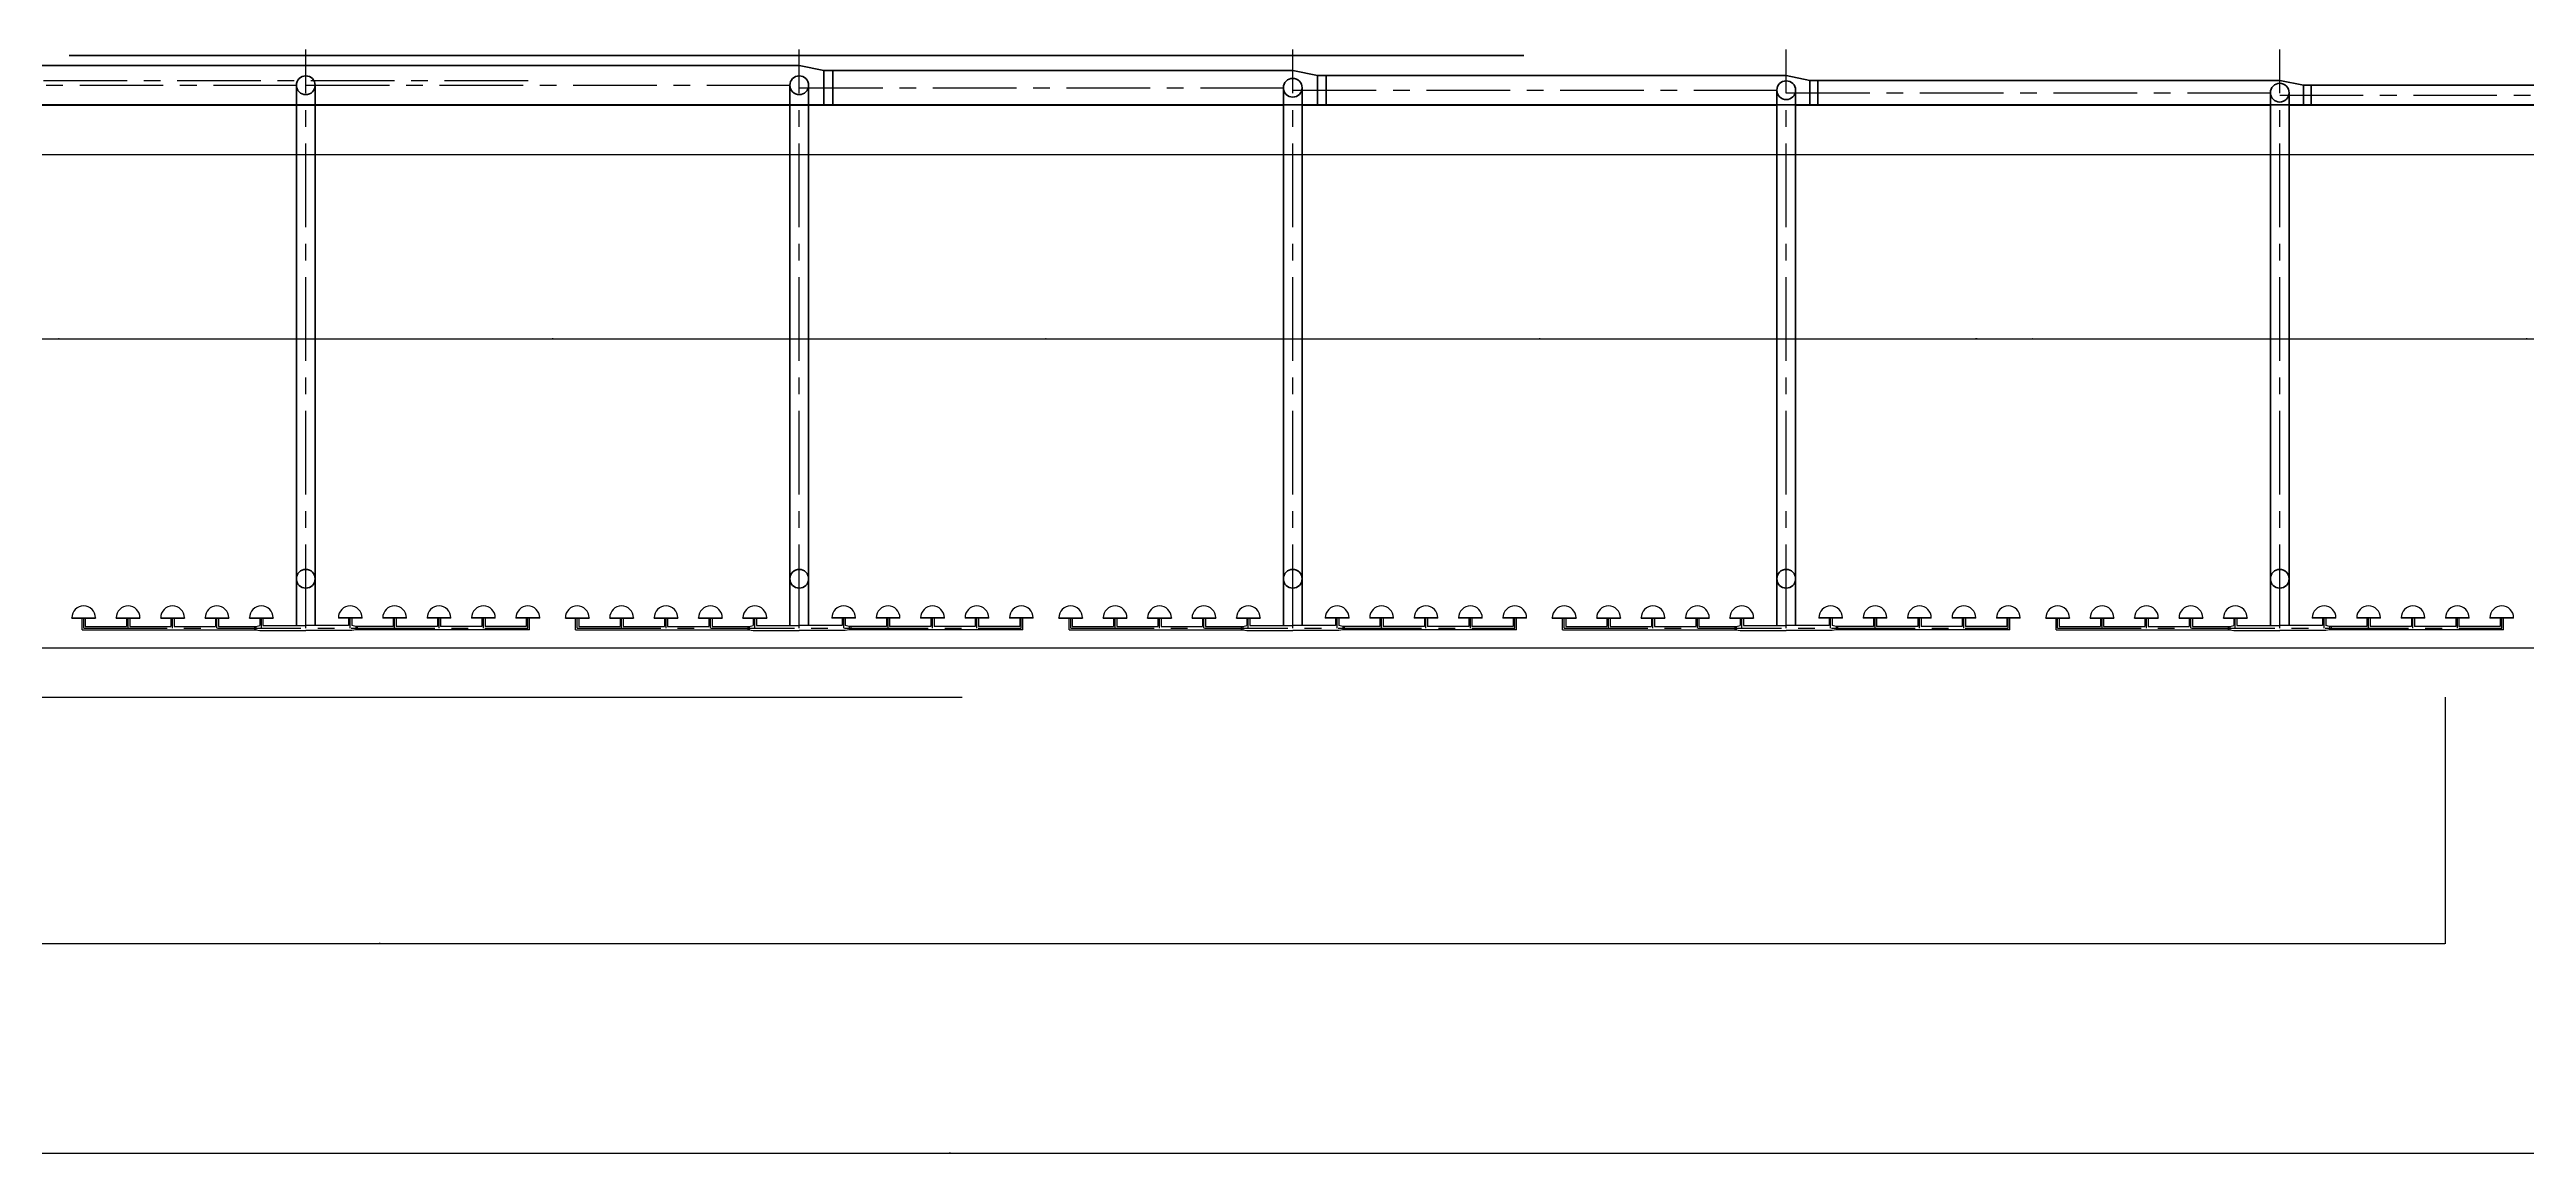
# Model space of a CAD drawing. Header units: millimetres. Extents: x -299291 to 688124, y -407813 to 623474.
# Drawn here: x 290102 to 308924, y -77902 to -69514 of the extents above; entities that cross this region are included whole.
import ezdxf

# ---------------------------------------------------------------- set-up
doc = ezdxf.new("R2010")
doc.units = ezdxf.units.MM
doc.linetypes.add('CENTER', pattern=[50.8, 31.75, -6.35, 6.35, -6.35])
doc.layers.add('空气管', color=2, linetype='Continuous', lineweight=53)
doc.layers.add('轴线', color=6, linetype='CENTER')
doc.styles.get("Standard").update_dxf_attribs({"font": 'txt', "bigfont": 'gbcbig.shx'})
doc.dimstyles.new('ISO-25', dxfattribs={"dimtxt": 2.5, "dimasz": 2.5, "dimexe": 1.25, "dimexo": 0.625, "dimtad": 1, "dimtxsty": 'Standard', "dimcen": 2.5, "dimadec": 0, "dimazin": 0, "dimtfac": 1, "dimtmove": 0, "dimatfit": 3, "dimfxl": 1, "dimarcsym": 0})

# ---------------------------------------------------------------- blocks, each defined once
blk = doc.blocks.new('*D138')
at = {"color": 0, "lineweight": -2, "ltscale": 20, "transparency": 16777216}
for p, q in [((288299, -71711), (288299, -71711)), ((288301, -71712), (292046, -71712)), ((292049, -71713), (292049, -71713))]:
    blk.add_line(p, q, dxfattribs=at)
at = {"color": 0, "ltscale": 20, "transparency": 16777216}
for points in [[(288301, -71712), (288301, -71712), (288299, -71712)], [(292046, -71712), (292046, -71712), (292049, -71712)]]:
    blk.add_solid(points, dxfattribs=at)
at = {"layer": 'Defpoints', "color": 0, "ltscale": 20, "transparency": 16777216}
for p in [(288299, -71712), (292049, -71712), (292049, -71712)]:
    blk.add_point(p, dxfattribs=at)
at = {"color": 0, "ltscale": 20, "transparency": 16777216, "insert": (290174, -71710), "char_height": 2.5, "attachment_point": 5}
blk.add_mtext('3750', dxfattribs=at)
blk = doc.blocks.new('*D139')
at = {"color": 0, "lineweight": -2, "ltscale": 20, "transparency": 16777216}
for p, q in [((292049, -71711), (292049, -71711)), ((292051, -71712), (295796, -71712)), ((295799, -71711), (295799, -71711))]:
    blk.add_line(p, q, dxfattribs=at)
at = {"color": 0, "ltscale": 20, "transparency": 16777216}
for points in [[(292051, -71712), (292051, -71712), (292049, -71712)], [(295796, -71712), (295796, -71712), (295799, -71712)]]:
    blk.add_solid(points, dxfattribs=at)
at = {"layer": 'Defpoints', "color": 0, "ltscale": 20, "transparency": 16777216}
for p in [(292049, -71712), (295799, -71712), (295799, -71712)]:
    blk.add_point(p, dxfattribs=at)
at = {"color": 0, "ltscale": 20, "transparency": 16777216, "insert": (293924, -71710), "char_height": 2.5, "attachment_point": 5}
blk.add_mtext('3750', dxfattribs=at)
blk = doc.blocks.new('*D140')
at = {"color": 0, "lineweight": -2, "ltscale": 20, "transparency": 16777216}
for p, q in [((295799, -71711), (295799, -71711)), ((295801, -71712), (299546, -71712)), ((299549, -71713), (299549, -71713))]:
    blk.add_line(p, q, dxfattribs=at)
at = {"color": 0, "ltscale": 20, "transparency": 16777216}
for points in [[(295801, -71712), (295801, -71712), (295799, -71712)], [(299546, -71712), (299546, -71712), (299549, -71712)]]:
    blk.add_solid(points, dxfattribs=at)
at = {"layer": 'Defpoints', "color": 0, "ltscale": 20, "transparency": 16777216}
for p in [(295799, -71712), (299549, -71712), (299549, -71712)]:
    blk.add_point(p, dxfattribs=at)
at = {"color": 0, "ltscale": 20, "transparency": 16777216, "insert": (297674, -71710), "char_height": 2.5, "attachment_point": 5}
blk.add_mtext('3750', dxfattribs=at)
blk = doc.blocks.new('*D141')
at = {"color": 0, "lineweight": -2, "ltscale": 20, "transparency": 16777216}
for p, q in [((299549, -71711), (299549, -71711)), ((299551, -71712), (303296, -71712)), ((303299, -71711), (303299, -71711))]:
    blk.add_line(p, q, dxfattribs=at)
at = {"color": 0, "ltscale": 20, "transparency": 16777216}
for points in [[(299551, -71712), (299551, -71712), (299549, -71712)], [(303296, -71712), (303296, -71712), (303299, -71712)]]:
    blk.add_solid(points, dxfattribs=at)
at = {"layer": 'Defpoints', "color": 0, "ltscale": 20, "transparency": 16777216}
for p in [(299549, -71712), (303299, -71712), (303299, -71712)]:
    blk.add_point(p, dxfattribs=at)
at = {"color": 0, "ltscale": 20, "transparency": 16777216, "insert": (301424, -71710), "char_height": 2.5, "attachment_point": 5}
blk.add_mtext('3750', dxfattribs=at)
blk = doc.blocks.new('*D142')
at = {"color": 0, "lineweight": -2, "ltscale": 20, "transparency": 16777216}
for p, q in [((303299, -71711), (303299, -71711)), ((303301, -71712), (307046, -71712)), ((307049, -71711), (307049, -71711))]:
    blk.add_line(p, q, dxfattribs=at)
at = {"color": 0, "ltscale": 20, "transparency": 16777216}
for points in [[(303301, -71712), (303301, -71712), (303299, -71712)], [(307046, -71712), (307046, -71712), (307049, -71712)]]:
    blk.add_solid(points, dxfattribs=at)
at = {"layer": 'Defpoints', "color": 0, "ltscale": 20, "transparency": 16777216}
for p in [(303299, -71712), (307049, -71712), (307049, -71712)]:
    blk.add_point(p, dxfattribs=at)
at = {"color": 0, "ltscale": 20, "transparency": 16777216, "insert": (305174, -71710), "char_height": 2.5, "attachment_point": 5}
blk.add_mtext('3750', dxfattribs=at)
blk = doc.blocks.new('*D143')
at = {"color": 0, "lineweight": -2, "ltscale": 20, "transparency": 16777216}
for p, q in [((307049, -71711), (307049, -71711)), ((307051, -71712), (310796, -71712)), ((310799, -71711), (310799, -71711))]:
    blk.add_line(p, q, dxfattribs=at)
at = {"color": 0, "ltscale": 20, "transparency": 16777216}
for points in [[(307051, -71712), (307051, -71712), (307049, -71712)], [(310796, -71712), (310796, -71712), (310799, -71712)]]:
    blk.add_solid(points, dxfattribs=at)
at = {"layer": 'Defpoints', "color": 0, "ltscale": 20, "transparency": 16777216}
for p in [(307049, -71712), (310799, -71712), (310799, -71712)]:
    blk.add_point(p, dxfattribs=at)
at = {"color": 0, "ltscale": 20, "transparency": 16777216, "insert": (308924, -71710), "char_height": 2.5, "attachment_point": 5}
blk.add_mtext('3750', dxfattribs=at)
blk = doc.blocks.new('*D145')
at = {"color": 0, "lineweight": -2, "ltscale": 20, "transparency": 16777216}
for p, q in [((292537, -71711), (292537, -71711)), ((292540, -71712), (316947, -71712)), ((316950, -71711), (316950, -71711))]:
    blk.add_line(p, q, dxfattribs=at)
at = {"color": 0, "ltscale": 20, "transparency": 16777216}
for points in [[(292540, -71712), (292540, -71712), (292537, -71712)], [(316947, -71712), (316947, -71712), (316950, -71712)]]:
    blk.add_solid(points, dxfattribs=at)
at = {"layer": 'Defpoints', "color": 0, "ltscale": 20, "transparency": 16777216}
for p in [(292537, -71712), (316950, -71712), (316950, -71712)]:
    blk.add_point(p, dxfattribs=at)
at = {"color": 0, "ltscale": 20, "transparency": 16777216, "insert": (304744, -71710), "char_height": 2.5, "attachment_point": 5}
blk.add_mtext('24412,5', dxfattribs=at)
blk = doc.blocks.new('*D133')
at = {"color": 0, "lineweight": -2, "ltscale": 20, "transparency": 16777216}
for p, q in [((276924, -74436), (276924, -76309)), ((308306, -74436), (308306, -76309)), ((276926, -76308), (308304, -76308))]:
    blk.add_line(p, q, dxfattribs=at)
at = {"color": 0, "ltscale": 20, "transparency": 16777216}
for points in [[(276926, -76307), (276926, -76308), (276924, -76308)], [(308304, -76307), (308304, -76308), (308306, -76308)]]:
    blk.add_solid(points, dxfattribs=at)
at = {"layer": 'Defpoints', "color": 0, "ltscale": 20, "transparency": 16777216}
for p in [(276924, -74435), (308306, -74435), (308306, -76308)]:
    blk.add_point(p, dxfattribs=at)
at = {"color": 0, "ltscale": 20, "transparency": 16777216, "insert": (292615, -76306), "char_height": 2.5, "attachment_point": 5}
blk.add_mtext('31382,46', dxfattribs=at)
blk = doc.blocks.new('*D173')
at = {"color": 0, "lineweight": -2, "ltscale": 20, "transparency": 16777216}
for p, q in [((276931, -74061), (276931, -77902)), ((316950, -74061), (316950, -77902)), ((276933, -77901), (316947, -77901))]:
    blk.add_line(p, q, dxfattribs=at)
at = {"color": 0, "ltscale": 20, "transparency": 16777216}
for points in [[(276933, -77901), (276933, -77901), (276931, -77901)], [(316947, -77901), (316947, -77901), (316950, -77901)]]:
    blk.add_solid(points, dxfattribs=at)
at = {"layer": 'Defpoints', "color": 0, "ltscale": 20, "transparency": 16777216}
for p in [(276931, -74060), (316950, -74060), (316950, -77901)]:
    blk.add_point(p, dxfattribs=at)
at = {"color": 0, "ltscale": 20, "transparency": 16777216, "insert": (296940, -77899), "char_height": 2.5, "attachment_point": 5}
blk.add_mtext('40019,16', dxfattribs=at)

msp = doc.modelspace()

# ---------------------------------------------------------------- linework, layer by layer
at = {"color": 0, "ltscale": 20}
for p, q in [((288369.898, -69935.32), (295727.398, -69935.32)), ((290126.948, -69935.32), (293734.448, -69935.32)), ((292608.608, -69935.32), (296662.358, -69935.32)), ((295869.898, -69935.32), (299477.398, -69935.32)), ((299619.898, -69935.32), (303227.398, -69935.32)), ((303369.898, -69935.32), (306977.398, -69935.32)), ((307119.898, -69935.32), (310727.398, -69935.32))]:
    msp.add_line(p, q, dxfattribs=at)
at = {"color": 4, "ltscale": 10}
msp.add_line((276923.648, -70310.32), (316423.648, -70310.32), dxfattribs=at)
at = {"ltscale": 10}
for p, q in [((276923.648, -74060.32), (316423.648, -74060.32)), ((276923.648, -74435.32), (297037.358, -74435.32))]:
    msp.add_line(p, q, dxfattribs=at)
at = {"layer": '空气管', "ltscale": 20}
for p, q in [((288486.148, -69635.32), (295798.648, -69635.32)), ((290250.698, -69560.32), (301305.698, -69560.32)), ((295798.648, -69635.32), (295986.148, -69672.82)), ((291977.398, -69785.32), (291977.398, -73535.32)), ((292119.898, -73535.32), (292119.898, -69785.32)), ((295727.398, -69785.32), (295727.398, -73535.32)), ((295869.898, -73535.32), (295869.898, -69785.32)), ((295986.148, -69672.82), (299548.648, -69672.82)), ((295986.148, -69933.24), (295986.148, -69672.82)), ((296053.648, -69933.24), (296053.648, -69672.82)), ((299477.398, -69804.07), (299477.398, -73535.32)), ((299548.648, -69672.82), (299736.148, -69710.32)), ((299619.898, -73535.32), (299619.898, -69804.07)), ((299736.148, -69710.32), (303298.648, -69710.32)), ((299736.148, -69933.24), (299736.148, -69710.32)), ((299803.648, -69933.24), (299803.648, -69710.32)), ((303227.398, -69822.82), (303227.398, -73535.32)), ((303298.648, -69710.32), (303478.648, -69747.82)), ((303369.898, -73535.32), (303369.898, -69822.82)), ((303478.648, -69747.82), (307048.648, -69747.82)), ((303478.648, -69933.24), (303478.648, -69747.82)), ((303538.648, -69933.24), (303538.648, -69747.82)), ((307048.648, -69747.82), (307228.648, -69785.32)), ((307228.648, -69785.32), (310798.648, -69785.32)), ((307228.648, -69933.24), (307228.648, -69785.32)), ((307288.648, -69933.24), (307288.648, -69785.32)), ((288298.648, -69933.24), (295798.648, -69933.24)), ((295798.648, -69933.24), (299548.648, -69933.24)), ((299548.648, -69933.24), (303298.648, -69933.24)), ((303298.648, -69933.24), (307048.648, -69933.24)), ((306977.398, -69841.57), (306977.398, -73535.32)), ((307048.648, -69933.24), (310798.648, -69933.24)), ((307119.898, -73535.32), (307119.898, -69841.57)), ((291977.398, -73535.32), (291977.398, -73891.57)), ((292119.898, -73535.32), (292119.898, -73891.57)), ((295727.398, -73535.32), (295727.398, -73891.57)), ((295869.898, -73535.32), (295869.898, -73891.57)), ((299477.398, -73535.32), (299477.398, -73891.57)), ((299619.898, -73535.32), (299619.898, -73891.57)), ((303227.398, -73535.32), (303227.398, -73891.57)), ((303369.898, -73535.32), (303369.898, -73891.57)), ((306977.398, -73535.32), (306977.398, -73891.57)), ((307119.898, -73535.32), (307119.898, -73891.57))]:
    msp.add_line(p, q, dxfattribs=at)
at = {"layer": '空气管', "lineweight": -2, "ltscale": 20}
for p, q in [((290271.148, -73835.32), (290271.148, -73831.57)), ((290271.148, -73831.57), (290451.148, -73831.57)), ((290271.148, -73835.32), (290451.148, -73835.32)), ((290349.148, -73922.32), (290349.148, -73835.32)), ((290349.148, -73922.32), (291669.148, -73922.32)), ((290373.148, -73835.32), (290373.148, -73898.32)), ((290373.148, -73898.32), (290686.648, -73898.32)), ((290451.148, -73831.57), (290451.148, -73835.32)), ((290608.648, -73835.32), (290608.648, -73831.57)), ((290608.648, -73831.57), (290788.648, -73831.57)), ((290608.648, -73835.32), (290788.648, -73835.32)), ((290686.648, -73835.32), (290686.648, -73898.32)), ((290710.648, -73835.32), (290710.648, -73898.32)), ((290710.648, -73898.32), (291024.148, -73898.32)), ((290788.648, -73831.57), (290788.648, -73835.32)), ((290946.148, -73835.32), (290946.148, -73831.57)), ((290946.148, -73831.57), (291126.148, -73831.57)), ((290946.148, -73835.32), (291126.148, -73835.32)), ((291024.148, -73835.32), (291024.148, -73898.32)), ((291048.148, -73835.32), (291048.148, -73898.32)), ((291048.148, -73898.32), (291361.648, -73898.32)), ((291126.148, -73831.57), (291126.148, -73835.32)), ((291283.648, -73835.32), (291283.648, -73831.57)), ((291283.648, -73831.57), (291463.648, -73831.57)), ((291283.648, -73835.32), (291463.648, -73835.32)), ((291361.648, -73835.32), (291361.648, -73898.32)), ((291385.648, -73835.32), (291385.648, -73898.32)), ((291385.648, -73898.32), (291669.148, -73898.32)), ((291463.648, -73831.57), (291463.648, -73835.32)), ((291621.148, -73835.32), (291621.148, -73831.57)), ((291621.148, -73831.57), (291801.148, -73831.57)), ((291621.148, -73835.32), (291801.148, -73835.32)), ((291657.898, -73898.32), (291657.898, -73922.32)), ((291669.148, -73898.32), (291699.148, -73891.57)), ((291669.148, -73898.32), (291669.148, -73922.32)), ((291669.148, -73922.32), (291699.148, -73929.07)), ((291699.148, -73835.32), (291699.148, -73891.57)), ((291699.148, -73929.07), (292048.648, -73929.07)), ((291723.148, -73835.32), (291723.148, -73891.57)), ((291723.148, -73891.57), (292048.648, -73891.57)), ((291801.148, -73831.57), (291801.148, -73835.32)), ((292374.148, -73891.57), (292048.648, -73891.57)), ((292398.148, -73929.07), (292048.648, -73929.07)), ((292476.148, -73831.57), (292296.148, -73831.57)), ((292296.148, -73831.57), (292296.148, -73835.32)), ((292476.148, -73835.32), (292296.148, -73835.32)), ((292374.148, -73835.32), (292374.148, -73891.57)), ((292398.148, -73835.32), (292398.148, -73891.57)), ((292428.148, -73898.32), (292398.148, -73891.57)), ((292428.148, -73922.32), (292398.148, -73929.07)), ((292711.648, -73898.32), (292428.148, -73898.32)), ((292428.148, -73898.32), (292428.148, -73922.32)), ((293748.148, -73922.32), (292428.148, -73922.32)), ((292439.398, -73898.32), (292439.398, -73922.32)), ((292476.148, -73835.32), (292476.148, -73831.57)), ((292813.648, -73831.57), (292633.648, -73831.57)), ((292633.648, -73831.57), (292633.648, -73835.32)), ((292813.648, -73835.32), (292633.648, -73835.32)), ((292711.648, -73835.32), (292711.648, -73898.32)), ((292735.648, -73835.32), (292735.648, -73898.32)), ((293049.148, -73898.32), (292735.648, -73898.32)), ((292813.648, -73835.32), (292813.648, -73831.57)), ((293151.148, -73831.57), (292971.148, -73831.57)), ((292971.148, -73831.57), (292971.148, -73835.32)), ((293151.148, -73835.32), (292971.148, -73835.32)), ((293049.148, -73835.32), (293049.148, -73898.32)), ((293073.148, -73835.32), (293073.148, -73898.32)), ((293386.648, -73898.32), (293073.148, -73898.32)), ((293151.148, -73835.32), (293151.148, -73831.57)), ((293488.648, -73831.57), (293308.648, -73831.57)), ((293308.648, -73831.57), (293308.648, -73835.32)), ((293488.648, -73835.32), (293308.648, -73835.32)), ((293386.648, -73835.32), (293386.648, -73898.32)), ((293410.648, -73835.32), (293410.648, -73898.32)), ((293724.148, -73898.32), (293410.648, -73898.32)), ((293488.648, -73835.32), (293488.648, -73831.57)), ((293826.148, -73831.57), (293646.148, -73831.57)), ((293646.148, -73831.57), (293646.148, -73835.32)), ((293826.148, -73835.32), (293646.148, -73835.32)), ((293724.148, -73835.32), (293724.148, -73898.32)), ((293748.148, -73922.32), (293748.148, -73835.32)), ((293826.148, -73835.32), (293826.148, -73831.57)), ((294021.148, -73835.32), (294021.148, -73831.57)), ((294021.148, -73831.57), (294201.148, -73831.57)), ((294021.148, -73835.32), (294201.148, -73835.32)), ((294099.148, -73922.32), (294099.148, -73835.32)), ((294099.148, -73922.32), (295419.148, -73922.32)), ((294123.148, -73835.32), (294123.148, -73898.32)), ((294123.148, -73898.32), (294436.648, -73898.32)), ((294201.148, -73831.57), (294201.148, -73835.32)), ((294358.648, -73835.32), (294358.648, -73831.57)), ((294358.648, -73831.57), (294538.648, -73831.57)), ((294358.648, -73835.32), (294538.648, -73835.32)), ((294436.648, -73835.32), (294436.648, -73898.32)), ((294460.648, -73835.32), (294460.648, -73898.32)), ((294460.648, -73898.32), (294774.148, -73898.32)), ((294538.648, -73831.57), (294538.648, -73835.32)), ((294696.148, -73835.32), (294696.148, -73831.57)), ((294696.148, -73831.57), (294876.148, -73831.57)), ((294696.148, -73835.32), (294876.148, -73835.32)), ((294774.148, -73835.32), (294774.148, -73898.32)), ((294798.148, -73835.32), (294798.148, -73898.32)), ((294798.148, -73898.32), (295111.648, -73898.32)), ((294876.148, -73831.57), (294876.148, -73835.32)), ((295033.648, -73835.32), (295033.648, -73831.57)), ((295033.648, -73831.57), (295213.648, -73831.57)), ((295033.648, -73835.32), (295213.648, -73835.32)), ((295111.648, -73835.32), (295111.648, -73898.32)), ((295135.648, -73835.32), (295135.648, -73898.32)), ((295135.648, -73898.32), (295419.148, -73898.32)), ((295213.648, -73831.57), (295213.648, -73835.32)), ((295371.148, -73835.32), (295371.148, -73831.57)), ((295371.148, -73831.57), (295551.148, -73831.57)), ((295371.148, -73835.32), (295551.148, -73835.32)), ((295407.898, -73898.32), (295407.898, -73922.32)), ((295419.148, -73898.32), (295449.148, -73891.57)), ((295419.148, -73898.32), (295419.148, -73922.32)), ((295419.148, -73922.32), (295449.148, -73929.07)), ((295449.148, -73835.32), (295449.148, -73891.57)), ((295449.148, -73929.07), (295798.648, -73929.07)), ((295473.148, -73835.32), (295473.148, -73891.57)), ((295473.148, -73891.57), (295798.648, -73891.57)), ((295551.148, -73831.57), (295551.148, -73835.32)), ((296124.148, -73891.57), (295798.648, -73891.57)), ((296148.148, -73929.07), (295798.648, -73929.07)), ((296226.148, -73831.57), (296046.148, -73831.57)), ((296046.148, -73831.57), (296046.148, -73835.32)), ((296226.148, -73835.32), (296046.148, -73835.32)), ((296124.148, -73835.32), (296124.148, -73891.57)), ((296148.148, -73835.32), (296148.148, -73891.57)), ((296178.148, -73898.32), (296148.148, -73891.57)), ((296178.148, -73922.32), (296148.148, -73929.07)), ((296461.648, -73898.32), (296178.148, -73898.32)), ((296178.148, -73898.32), (296178.148, -73922.32)), ((297498.148, -73922.32), (296178.148, -73922.32)), ((296189.398, -73898.32), (296189.398, -73922.32)), ((296226.148, -73835.32), (296226.148, -73831.57)), ((296563.648, -73831.57), (296383.648, -73831.57)), ((296383.648, -73831.57), (296383.648, -73835.32)), ((296563.648, -73835.32), (296383.648, -73835.32)), ((296461.648, -73835.32), (296461.648, -73898.32)), ((296485.648, -73835.32), (296485.648, -73898.32)), ((296799.148, -73898.32), (296485.648, -73898.32)), ((296563.648, -73835.32), (296563.648, -73831.57)), ((296901.148, -73831.57), (296721.148, -73831.57)), ((296721.148, -73831.57), (296721.148, -73835.32)), ((296901.148, -73835.32), (296721.148, -73835.32)), ((296799.148, -73835.32), (296799.148, -73898.32)), ((296823.148, -73835.32), (296823.148, -73898.32)), ((297136.648, -73898.32), (296823.148, -73898.32)), ((296901.148, -73835.32), (296901.148, -73831.57)), ((297238.648, -73831.57), (297058.648, -73831.57)), ((297058.648, -73831.57), (297058.648, -73835.32)), ((297238.648, -73835.32), (297058.648, -73835.32)), ((297136.648, -73835.32), (297136.648, -73898.32)), ((297160.648, -73835.32), (297160.648, -73898.32)), ((297474.148, -73898.32), (297160.648, -73898.32)), ((297238.648, -73835.32), (297238.648, -73831.57)), ((297576.148, -73831.57), (297396.148, -73831.57)), ((297396.148, -73831.57), (297396.148, -73835.32)), ((297576.148, -73835.32), (297396.148, -73835.32)), ((297474.148, -73835.32), (297474.148, -73898.32)), ((297498.148, -73922.32), (297498.148, -73835.32)), ((297576.148, -73835.32), (297576.148, -73831.57)), ((297771.148, -73835.32), (297771.148, -73831.57)), ((297771.148, -73831.57), (297951.148, -73831.57)), ((297771.148, -73835.32), (297951.148, -73835.32)), ((297849.148, -73922.32), (297849.148, -73835.32)), ((297849.148, -73922.32), (299169.148, -73922.32)), ((297873.148, -73835.32), (297873.148, -73898.32)), ((297873.148, -73898.32), (298186.648, -73898.32)), ((297951.148, -73831.57), (297951.148, -73835.32)), ((298108.648, -73835.32), (298108.648, -73831.57)), ((298108.648, -73831.57), (298288.648, -73831.57)), ((298108.648, -73835.32), (298288.648, -73835.32)), ((298186.648, -73835.32), (298186.648, -73898.32)), ((298210.648, -73835.32), (298210.648, -73898.32)), ((298210.648, -73898.32), (298524.148, -73898.32)), ((298288.648, -73831.57), (298288.648, -73835.32)), ((298446.148, -73835.32), (298446.148, -73831.57)), ((298446.148, -73831.57), (298626.148, -73831.57)), ((298446.148, -73835.32), (298626.148, -73835.32)), ((298524.148, -73835.32), (298524.148, -73898.32)), ((298548.148, -73835.32), (298548.148, -73898.32)), ((298548.148, -73898.32), (298861.648, -73898.32)), ((298626.148, -73831.57), (298626.148, -73835.32)), ((298783.648, -73835.32), (298783.648, -73831.57)), ((298783.648, -73831.57), (298963.648, -73831.57)), ((298783.648, -73835.32), (298963.648, -73835.32)), ((298861.648, -73835.32), (298861.648, -73898.32)), ((298885.648, -73835.32), (298885.648, -73898.32)), ((298885.648, -73898.32), (299169.148, -73898.32)), ((298963.648, -73831.57), (298963.648, -73835.32)), ((299121.148, -73835.32), (299121.148, -73831.57)), ((299121.148, -73831.57), (299301.148, -73831.57)), ((299121.148, -73835.32), (299301.148, -73835.32)), ((299157.898, -73898.32), (299157.898, -73922.32)), ((299169.148, -73898.32), (299199.148, -73891.57)), ((299169.148, -73898.32), (299169.148, -73922.32)), ((299169.148, -73922.32), (299199.148, -73929.07)), ((299199.148, -73835.32), (299199.148, -73891.57)), ((299199.148, -73929.07), (299548.648, -73929.07)), ((299223.148, -73835.32), (299223.148, -73891.57)), ((299223.148, -73891.57), (299548.648, -73891.57)), ((299301.148, -73831.57), (299301.148, -73835.32)), ((299874.148, -73891.57), (299548.648, -73891.57)), ((299898.148, -73929.07), (299548.648, -73929.07)), ((299976.148, -73831.57), (299796.148, -73831.57)), ((299796.148, -73831.57), (299796.148, -73835.32)), ((299976.148, -73835.32), (299796.148, -73835.32)), ((299874.148, -73835.32), (299874.148, -73891.57)), ((299898.148, -73835.32), (299898.148, -73891.57)), ((299928.148, -73898.32), (299898.148, -73891.57)), ((299928.148, -73922.32), (299898.148, -73929.07)), ((300211.648, -73898.32), (299928.148, -73898.32)), ((299928.148, -73898.32), (299928.148, -73922.32)), ((301248.148, -73922.32), (299928.148, -73922.32)), ((299939.398, -73898.32), (299939.398, -73922.32)), ((299976.148, -73835.32), (299976.148, -73831.57)), ((300313.648, -73831.57), (300133.648, -73831.57)), ((300133.648, -73831.57), (300133.648, -73835.32)), ((300313.648, -73835.32), (300133.648, -73835.32)), ((300211.648, -73835.32), (300211.648, -73898.32)), ((300235.648, -73835.32), (300235.648, -73898.32)), ((300549.148, -73898.32), (300235.648, -73898.32)), ((300313.648, -73835.32), (300313.648, -73831.57)), ((300651.148, -73831.57), (300471.148, -73831.57)), ((300471.148, -73831.57), (300471.148, -73835.32)), ((300651.148, -73835.32), (300471.148, -73835.32)), ((300549.148, -73835.32), (300549.148, -73898.32)), ((300573.148, -73835.32), (300573.148, -73898.32)), ((300886.648, -73898.32), (300573.148, -73898.32)), ((300651.148, -73835.32), (300651.148, -73831.57)), ((300988.648, -73831.57), (300808.648, -73831.57)), ((300808.648, -73831.57), (300808.648, -73835.32)), ((300988.648, -73835.32), (300808.648, -73835.32)), ((300886.648, -73835.32), (300886.648, -73898.32)), ((300910.648, -73835.32), (300910.648, -73898.32)), ((301224.148, -73898.32), (300910.648, -73898.32)), ((300988.648, -73835.32), (300988.648, -73831.57)), ((301326.148, -73831.57), (301146.148, -73831.57)), ((301146.148, -73831.57), (301146.148, -73835.32)), ((301326.148, -73835.32), (301146.148, -73835.32)), ((301224.148, -73835.32), (301224.148, -73898.32)), ((301248.148, -73922.32), (301248.148, -73835.32)), ((301326.148, -73835.32), (301326.148, -73831.57)), ((301521.148, -73835.32), (301521.148, -73831.57)), ((301521.148, -73831.57), (301701.148, -73831.57)), ((301521.148, -73835.32), (301701.148, -73835.32)), ((301599.148, -73922.32), (301599.148, -73835.32)), ((301599.148, -73922.32), (302919.148, -73922.32)), ((301623.148, -73835.32), (301623.148, -73898.32)), ((301623.148, -73898.32), (301936.648, -73898.32)), ((301701.148, -73831.57), (301701.148, -73835.32)), ((301858.648, -73835.32), (301858.648, -73831.57)), ((301858.648, -73831.57), (302038.648, -73831.57)), ((301858.648, -73835.32), (302038.648, -73835.32)), ((301936.648, -73835.32), (301936.648, -73898.32)), ((301960.648, -73835.32), (301960.648, -73898.32)), ((301960.648, -73898.32), (302274.148, -73898.32)), ((302038.648, -73831.57), (302038.648, -73835.32)), ((302196.148, -73835.32), (302196.148, -73831.57)), ((302196.148, -73831.57), (302376.148, -73831.57)), ((302196.148, -73835.32), (302376.148, -73835.32)), ((302274.148, -73835.32), (302274.148, -73898.32)), ((302298.148, -73835.32), (302298.148, -73898.32)), ((302298.148, -73898.32), (302611.648, -73898.32)), ((302376.148, -73831.57), (302376.148, -73835.32)), ((302533.648, -73835.32), (302533.648, -73831.57)), ((302533.648, -73831.57), (302713.648, -73831.57)), ((302533.648, -73835.32), (302713.648, -73835.32)), ((302611.648, -73835.32), (302611.648, -73898.32)), ((302635.648, -73835.32), (302635.648, -73898.32)), ((302635.648, -73898.32), (302919.148, -73898.32)), ((302713.648, -73831.57), (302713.648, -73835.32)), ((302871.148, -73835.32), (302871.148, -73831.57)), ((302871.148, -73831.57), (303051.148, -73831.57)), ((302871.148, -73835.32), (303051.148, -73835.32)), ((302907.898, -73898.32), (302907.898, -73922.32)), ((302919.148, -73898.32), (302949.148, -73891.57)), ((302919.148, -73898.32), (302919.148, -73922.32)), ((302919.148, -73922.32), (302949.148, -73929.07)), ((302949.148, -73835.32), (302949.148, -73891.57)), ((302949.148, -73929.07), (303298.648, -73929.07)), ((302973.148, -73835.32), (302973.148, -73891.57)), ((302973.148, -73891.57), (303298.648, -73891.57)), ((303051.148, -73831.57), (303051.148, -73835.32)), ((303624.148, -73891.57), (303298.648, -73891.57)), ((303648.148, -73929.07), (303298.648, -73929.07)), ((303726.148, -73831.57), (303546.148, -73831.57)), ((303546.148, -73831.57), (303546.148, -73835.32)), ((303726.148, -73835.32), (303546.148, -73835.32)), ((303624.148, -73835.32), (303624.148, -73891.57)), ((303648.148, -73835.32), (303648.148, -73891.57)), ((303678.148, -73898.32), (303648.148, -73891.57)), ((303678.148, -73922.32), (303648.148, -73929.07)), ((303961.648, -73898.32), (303678.148, -73898.32)), ((303678.148, -73898.32), (303678.148, -73922.32)), ((304998.148, -73922.32), (303678.148, -73922.32)), ((303689.398, -73898.32), (303689.398, -73922.32)), ((303726.148, -73835.32), (303726.148, -73831.57)), ((304063.648, -73831.57), (303883.648, -73831.57)), ((303883.648, -73831.57), (303883.648, -73835.32)), ((304063.648, -73835.32), (303883.648, -73835.32)), ((303961.648, -73835.32), (303961.648, -73898.32)), ((303985.648, -73835.32), (303985.648, -73898.32)), ((304299.148, -73898.32), (303985.648, -73898.32)), ((304063.648, -73835.32), (304063.648, -73831.57)), ((304401.148, -73831.57), (304221.148, -73831.57)), ((304221.148, -73831.57), (304221.148, -73835.32)), ((304401.148, -73835.32), (304221.148, -73835.32)), ((304299.148, -73835.32), (304299.148, -73898.32)), ((304323.148, -73835.32), (304323.148, -73898.32)), ((304636.648, -73898.32), (304323.148, -73898.32)), ((304401.148, -73835.32), (304401.148, -73831.57)), ((304738.648, -73831.57), (304558.648, -73831.57)), ((304558.648, -73831.57), (304558.648, -73835.32)), ((304738.648, -73835.32), (304558.648, -73835.32)), ((304636.648, -73835.32), (304636.648, -73898.32)), ((304660.648, -73835.32), (304660.648, -73898.32)), ((304974.148, -73898.32), (304660.648, -73898.32)), ((304738.648, -73835.32), (304738.648, -73831.57)), ((305076.148, -73831.57), (304896.148, -73831.57)), ((304896.148, -73831.57), (304896.148, -73835.32)), ((305076.148, -73835.32), (304896.148, -73835.32)), ((304974.148, -73835.32), (304974.148, -73898.32)), ((304998.148, -73922.32), (304998.148, -73835.32)), ((305076.148, -73835.32), (305076.148, -73831.57)), ((305271.148, -73835.32), (305271.148, -73831.57)), ((305271.148, -73831.57), (305451.148, -73831.57)), ((305271.148, -73835.32), (305451.148, -73835.32)), ((305349.148, -73922.32), (305349.148, -73835.32)), ((305349.148, -73922.32), (306669.148, -73922.32)), ((305373.148, -73835.32), (305373.148, -73898.32)), ((305373.148, -73898.32), (305686.648, -73898.32)), ((305451.148, -73831.57), (305451.148, -73835.32)), ((305608.648, -73835.32), (305608.648, -73831.57)), ((305608.648, -73831.57), (305788.648, -73831.57)), ((305608.648, -73835.32), (305788.648, -73835.32)), ((305686.648, -73835.32), (305686.648, -73898.32)), ((305710.648, -73835.32), (305710.648, -73898.32)), ((305710.648, -73898.32), (306024.148, -73898.32)), ((305788.648, -73831.57), (305788.648, -73835.32)), ((305946.148, -73835.32), (305946.148, -73831.57)), ((305946.148, -73831.57), (306126.148, -73831.57)), ((305946.148, -73835.32), (306126.148, -73835.32)), ((306024.148, -73835.32), (306024.148, -73898.32)), ((306048.148, -73835.32), (306048.148, -73898.32)), ((306048.148, -73898.32), (306361.648, -73898.32)), ((306126.148, -73831.57), (306126.148, -73835.32)), ((306283.648, -73835.32), (306283.648, -73831.57)), ((306283.648, -73831.57), (306463.648, -73831.57)), ((306283.648, -73835.32), (306463.648, -73835.32)), ((306361.648, -73835.32), (306361.648, -73898.32)), ((306385.648, -73835.32), (306385.648, -73898.32)), ((306385.648, -73898.32), (306669.148, -73898.32)), ((306463.648, -73831.57), (306463.648, -73835.32)), ((306621.148, -73835.32), (306621.148, -73831.57)), ((306621.148, -73831.57), (306801.148, -73831.57)), ((306621.148, -73835.32), (306801.148, -73835.32)), ((306657.898, -73898.32), (306657.898, -73922.32)), ((306669.148, -73898.32), (306699.148, -73891.57)), ((306669.148, -73898.32), (306669.148, -73922.32)), ((306669.148, -73922.32), (306699.148, -73929.07)), ((306699.148, -73835.32), (306699.148, -73891.57)), ((306699.148, -73929.07), (307048.648, -73929.07)), ((306723.148, -73835.32), (306723.148, -73891.57)), ((306723.148, -73891.57), (307048.648, -73891.57)), ((306801.148, -73831.57), (306801.148, -73835.32)), ((307374.148, -73891.57), (307048.648, -73891.57)), ((307398.148, -73929.07), (307048.648, -73929.07)), ((307476.148, -73831.57), (307296.148, -73831.57)), ((307296.148, -73831.57), (307296.148, -73835.32)), ((307476.148, -73835.32), (307296.148, -73835.32)), ((307374.148, -73835.32), (307374.148, -73891.57)), ((307398.148, -73835.32), (307398.148, -73891.57)), ((307428.148, -73898.32), (307398.148, -73891.57)), ((307428.148, -73922.32), (307398.148, -73929.07)), ((307711.648, -73898.32), (307428.148, -73898.32)), ((307428.148, -73898.32), (307428.148, -73922.32)), ((308748.148, -73922.32), (307428.148, -73922.32)), ((307439.398, -73898.32), (307439.398, -73922.32)), ((307476.148, -73835.32), (307476.148, -73831.57)), ((307813.648, -73831.57), (307633.648, -73831.57)), ((307633.648, -73831.57), (307633.648, -73835.32)), ((307813.648, -73835.32), (307633.648, -73835.32)), ((307711.648, -73835.32), (307711.648, -73898.32)), ((307735.648, -73835.32), (307735.648, -73898.32)), ((308049.148, -73898.32), (307735.648, -73898.32)), ((307813.648, -73835.32), (307813.648, -73831.57)), ((308151.148, -73831.57), (307971.148, -73831.57)), ((307971.148, -73831.57), (307971.148, -73835.32)), ((308151.148, -73835.32), (307971.148, -73835.32)), ((308049.148, -73835.32), (308049.148, -73898.32)), ((308073.148, -73835.32), (308073.148, -73898.32)), ((308386.648, -73898.32), (308073.148, -73898.32)), ((308151.148, -73835.32), (308151.148, -73831.57)), ((308488.648, -73831.57), (308308.648, -73831.57)), ((308308.648, -73831.57), (308308.648, -73835.32)), ((308488.648, -73835.32), (308308.648, -73835.32)), ((308386.648, -73835.32), (308386.648, -73898.32)), ((308410.648, -73835.32), (308410.648, -73898.32)), ((308724.148, -73898.32), (308410.648, -73898.32)), ((308488.648, -73835.32), (308488.648, -73831.57)), ((308826.148, -73831.57), (308646.148, -73831.57)), ((308646.148, -73831.57), (308646.148, -73835.32)), ((308826.148, -73835.32), (308646.148, -73835.32)), ((308724.148, -73835.32), (308724.148, -73898.32)), ((308748.148, -73922.32), (308748.148, -73835.32)), ((308826.148, -73835.32), (308826.148, -73831.57))]:
    msp.add_line(p, q, dxfattribs=at)
at = {"layer": '空气管', "ltscale": 20}
for centre in [(292048.648, -69785.32), (295798.648, -69785.32), (299548.648, -69804.07), (303298.648, -69822.82), (307048.648, -69841.57), (292048.648, -73535.32), (295798.648, -73535.32), (299548.648, -73535.32), (303298.648, -73535.32), (307048.648, -73535.32)]:
    msp.add_circle(centre, 71.25, dxfattribs=at)
at = {"layer": '空气管', "lineweight": -2, "ltscale": 20}
for centre in [(290361.148, -73831.57), (290698.648, -73831.57), (291036.148, -73831.57), (291373.648, -73831.57), (291711.148, -73831.57), (292386.148, -73831.57), (292723.648, -73831.57), (293061.148, -73831.57), (293398.648, -73831.57), (293736.148, -73831.57), (294111.148, -73831.57), (294448.648, -73831.57), (294786.148, -73831.57), (295123.648, -73831.57), (295461.148, -73831.57), (296136.148, -73831.57), (296473.648, -73831.57), (296811.148, -73831.57), (297148.648, -73831.57), (297486.148, -73831.57), (297861.148, -73831.57), (298198.648, -73831.57), (298536.148, -73831.57), (298873.648, -73831.57), (299211.148, -73831.57), (299886.148, -73831.57), (300223.648, -73831.57), (300561.148, -73831.57), (300898.648, -73831.57), (301236.148, -73831.57), (301611.148, -73831.57), (301948.648, -73831.57), (302286.148, -73831.57), (302623.648, -73831.57), (302961.148, -73831.57), (303636.148, -73831.57), (303973.648, -73831.57), (304311.148, -73831.57), (304648.648, -73831.57), (304986.148, -73831.57), (305361.148, -73831.57), (305698.648, -73831.57), (306036.148, -73831.57), (306373.648, -73831.57), (306711.148, -73831.57), (307386.148, -73831.57), (307723.648, -73831.57), (308061.148, -73831.57), (308398.648, -73831.57), (308736.148, -73831.57)]:
    msp.add_arc(centre, 90, 0, 180, dxfattribs=at)
at = {"layer": '轴线', "ltscale": 20}
for p, q in [((292048.648, -73910.32), (292048.648, -69513.786)), ((295798.648, -73910.32), (295798.648, -69513.786)), ((299548.648, -73910.32), (299548.648, -69513.786)), ((303298.648, -73910.32), (303298.648, -69513.786)), ((307048.648, -73910.32), (307048.648, -69513.786)), ((288298.648, -69785.32), (292048.648, -69785.32)), ((290055.698, -69747.82), (293805.698, -69747.82)), ((292048.648, -69785.32), (295798.648, -69785.32)), ((295798.648, -69804.07), (299548.648, -69804.07)), ((299548.648, -69822.82), (303298.648, -69822.82)), ((303298.648, -69841.57), (307048.648, -69841.57)), ((307048.648, -69860.32), (310798.648, -69860.32)), ((290361.148, -73910.32), (293736.148, -73910.32)), ((294111.148, -73910.32), (297486.148, -73910.32)), ((297861.148, -73910.32), (301236.148, -73910.32)), ((301611.148, -73910.32), (304986.148, -73910.32)), ((305361.148, -73910.32), (308736.148, -73910.32))]:
    msp.add_line(p, q, dxfattribs=at)
at = {"layer": '轴线', "lineweight": -2, "ltscale": 20}
for p, q in [((290361.148, -73910.32), (290361.148, -73835.32)), ((290698.648, -73910.32), (290698.648, -73835.32)), ((291036.148, -73910.32), (291036.148, -73835.32)), ((291373.648, -73910.32), (291373.648, -73835.32)), ((291711.148, -73910.32), (291711.148, -73835.32)), ((292386.148, -73910.32), (292386.148, -73835.32)), ((292723.648, -73910.32), (292723.648, -73835.32)), ((293061.148, -73910.32), (293061.148, -73835.32)), ((293398.648, -73910.32), (293398.648, -73835.32)), ((293736.148, -73910.32), (293736.148, -73835.32)), ((294111.148, -73910.32), (294111.148, -73835.32)), ((294448.648, -73910.32), (294448.648, -73835.32)), ((294786.148, -73910.32), (294786.148, -73835.32)), ((295123.648, -73910.32), (295123.648, -73835.32)), ((295461.148, -73910.32), (295461.148, -73835.32)), ((296136.148, -73910.32), (296136.148, -73835.32)), ((296473.648, -73910.32), (296473.648, -73835.32)), ((296811.148, -73910.32), (296811.148, -73835.32)), ((297148.648, -73910.32), (297148.648, -73835.32)), ((297486.148, -73910.32), (297486.148, -73835.32)), ((297861.148, -73910.32), (297861.148, -73835.32)), ((298198.648, -73910.32), (298198.648, -73835.32)), ((298536.148, -73910.32), (298536.148, -73835.32)), ((298873.648, -73910.32), (298873.648, -73835.32)), ((299211.148, -73910.32), (299211.148, -73835.32)), ((299886.148, -73910.32), (299886.148, -73835.32)), ((300223.648, -73910.32), (300223.648, -73835.32)), ((300561.148, -73910.32), (300561.148, -73835.32)), ((300898.648, -73910.32), (300898.648, -73835.32)), ((301236.148, -73910.32), (301236.148, -73835.32)), ((301611.148, -73910.32), (301611.148, -73835.32)), ((301948.648, -73910.32), (301948.648, -73835.32)), ((302286.148, -73910.32), (302286.148, -73835.32)), ((302623.648, -73910.32), (302623.648, -73835.32)), ((302961.148, -73910.32), (302961.148, -73835.32)), ((303636.148, -73910.32), (303636.148, -73835.32)), ((303973.648, -73910.32), (303973.648, -73835.32)), ((304311.148, -73910.32), (304311.148, -73835.32)), ((304648.648, -73910.32), (304648.648, -73835.32)), ((304986.148, -73910.32), (304986.148, -73835.32)), ((305361.148, -73910.32), (305361.148, -73835.32)), ((305698.648, -73910.32), (305698.648, -73835.32)), ((306036.148, -73910.32), (306036.148, -73835.32)), ((306373.648, -73910.32), (306373.648, -73835.32)), ((306711.148, -73910.32), (306711.148, -73835.32)), ((307386.148, -73910.32), (307386.148, -73835.32)), ((307723.648, -73910.32), (307723.648, -73835.32)), ((308061.148, -73910.32), (308061.148, -73835.32)), ((308398.648, -73910.32), (308398.648, -73835.32)), ((308736.148, -73910.32), (308736.148, -73835.32))]:
    msp.add_line(p, q, dxfattribs=at)

# ---------------------------------------------------------------- dimensions: what is measured, and where the dimension line sits
at = {"ltscale": 20}
for base, p1, p2, picture, middle in [((292048.648, -71712.053), (288298.648, -71712.053), (292048.648, -71712.053), '*D138', (290173.648, -71710.178)), ((295798.648, -71712.053), (292048.648, -71712.053), (295798.648, -71712.053), '*D139', (293923.648, -71710.178)), ((316949.858, -71712.053), (292537.358, -71712.053), (316949.858, -71712.053), '*D145', (304743.608, -71709.97)), ((299548.648, -71712.053), (295798.648, -71712.053), (299548.648, -71712.053), '*D140', (297673.648, -71710.178)), ((303298.648, -71712.053), (299548.648, -71712.053), (303298.648, -71712.053), '*D141', (301423.648, -71710.178)), ((307048.648, -71712.053), (303298.648, -71712.053), (307048.648, -71712.053), '*D142', (305173.648, -71710.178)), ((310798.648, -71712.053), (307048.648, -71712.053), (310798.648, -71712.053), '*D143', (308923.648, -71710.178)), ((316949.858, -77900.966), (276930.698, -74060.32), (316949.858, -74060.32), '*D173', (296940.278, -77898.883))]:
    dim = msp.add_linear_dim(base=base, p1=p1, p2=p2, dimstyle='ISO-25', dxfattribs=at)
    dim.commit()
    dim.dimension.update_dxf_attribs({"geometry": picture, "text_midpoint": middle})
at = {"color": 0, "ltscale": 20}
dim = msp.add_linear_dim(base=(308306.108, -76307.789), p1=(276923.648, -74435.32), p2=(308306.108, -74435.32), dimstyle='ISO-25', dxfattribs=at)
dim.commit()
dim.dimension.update_dxf_attribs({"geometry": '*D133', "text_midpoint": (292614.878, -76305.706)})

doc.saveas('drawing.dxf')
